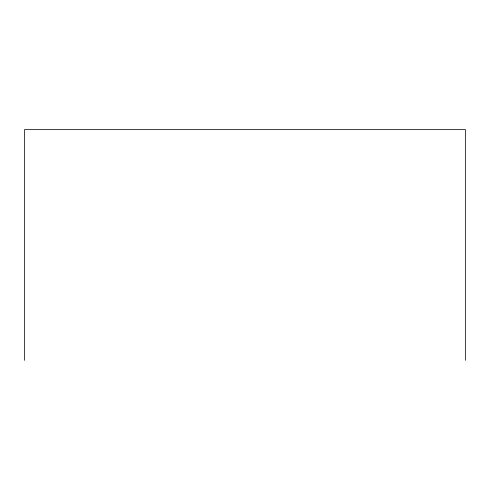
<?xml version="1.0" encoding="UTF-8"?>
<svg xmlns="http://www.w3.org/2000/svg" width="490" height="490" viewBox="0 0 490 490"><rect width="100%" height="100%" fill="white"/><g stroke="black" fill="none" stroke-linecap="round" stroke-linejoin="round"><path stroke-width="0.73" d="M465.5 360.352L465.5 129.648L24.5 129.648L24.5 360.352"/></g></svg>
